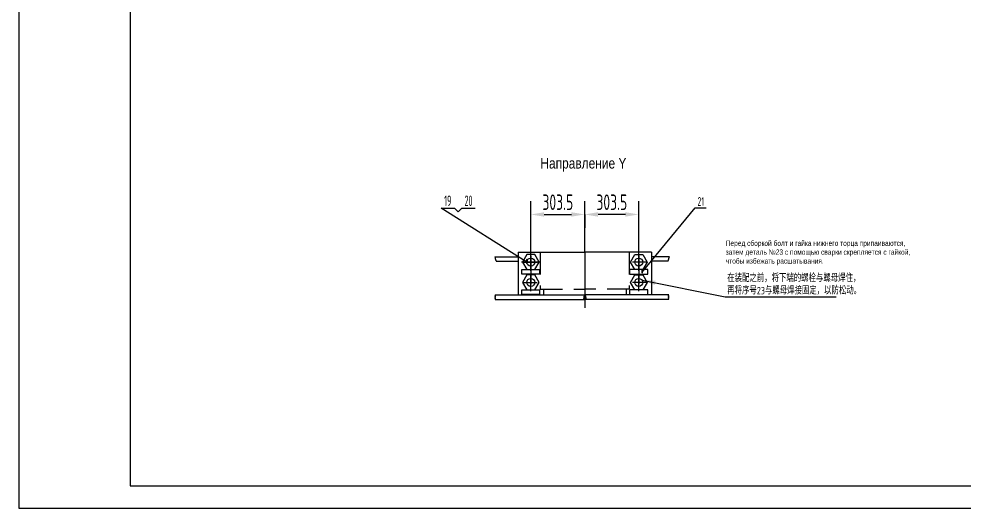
# Model space of a CAD drawing. Header units: millimetres. Extents: x 9959 to 20459, y -2612 to 5102.
# Drawn here: x 9959 to 15273, y -2323 to 429 of the extents above; entities that cross this region are included whole.
import ezdxf
from ezdxf.enums import TextEntityAlignment as Align

# ---------------------------------------------------------------- set-up
doc = ezdxf.new("R2010")
doc.units = ezdxf.units.MM
doc.header["$LTSCALE"] = 250
doc.linetypes.add('F', pattern=[0.75, 0.5, -0.25])
doc.linetypes.add('G', pattern=[2, 1.25, -0.25, 0.25, -0.25])
for name, color, linetype in [('01', 7, 'Continuous'), ('02', 1, 'Continuous'), ('04', 2, 'F'), ('05', 4, 'G'), ('08', 1, 'Continuous'), ('11', 3, 'Continuous')]:
    doc.layers.add(name, color=color, linetype=linetype)
doc.styles.get("Standard").update_dxf_attribs({"font": 'isocp', "width": 0.707, "bigfont": 'intecad.shx'})
doc.dimstyles.new('INTE', dxfattribs={"dimscale": 25, "dimtxt": 3.5, "dimasz": 3, "dimexe": 3, "dimexo": 0, "dimgap": 1, "dimtad": 1, "dimdec": 3, "dimdsep": 46, "dimtxsty": 'Standard', "dimcen": 0, "dimclrd": 1, "dimclre": 1, "dimclrt": 3, "dimaunit": 1, "dimadec": 4, "dimazin": 0, "dimtfac": 1, "dimtdec": 3, "dimtmove": 0, "dimatfit": 0, "dimfxl": 1, "dimarcsym": 0})

# ---------------------------------------------------------------- blocks, each defined once
blk = doc.blocks.new('*D26')
at = {"layer": '08', "color": 1, "lineweight": -2}
for p, q in [((12837.4, -904.3), (12837.4, -596.4)), ((13140.9, -883.6), (13140.9, -596.4)), ((12912.4, -671.4), (13065.9, -671.4))]:
    blk.add_line(p, q, dxfattribs=at)
at = {"layer": '08', "color": 1}
for points in [[(12912.4, -658.9), (12912.4, -683.9), (12837.4, -671.4)], [(13065.9, -658.9), (13065.9, -683.9), (13140.9, -671.4)]]:
    blk.add_solid(points, dxfattribs=at)
at = {"layer": 'Defpoints', "color": 0}
for p in [(13140.9, -671.4), (13140.9, -883.6), (12837.4, -904.3)]:
    blk.add_point(p, dxfattribs=at)
at = {"layer": '08', "color": 3, "insert": (12989.1, -602.6), "char_height": 87.5, "attachment_point": 5}
blk.add_mtext('303.5', dxfattribs=at)
blk = doc.blocks.new('*D27')
at = {"layer": '08', "color": 1, "lineweight": -2}
for p, q in [((13444.4, -904.3), (13444.4, -596.4)), ((13140.9, -671.4), (13140.9, -746.4)), ((13369.4, -671.4), (13215.9, -671.4))]:
    blk.add_line(p, q, dxfattribs=at)
at = {"layer": '08', "color": 1}
for points in [[(13215.9, -658.9), (13215.9, -683.9), (13140.9, -671.4)], [(13369.4, -658.9), (13369.4, -683.9), (13444.4, -671.4)]]:
    blk.add_solid(points, dxfattribs=at)
at = {"layer": 'Defpoints', "color": 0}
for p in [(13140.9, -671.4), (13140.9, -671.4), (13444.4, -904.3)]:
    blk.add_point(p, dxfattribs=at)
at = {"layer": '08', "color": 3, "insert": (13292.6, -602.7), "char_height": 87.5, "attachment_point": 5}
blk.add_mtext('303.5', dxfattribs=at)
blk = doc.blocks.new('*U55')
at = {"layer": '01'}
for points in [[(25, 292), (25, 5)], [(25, 5), (415, 5)]]:
    blk.add_lwpolyline(points, dxfattribs=at)
at = {"layer": '02'}
for points in [[(0, 297), (0, 0)], [(0, 0), (420, 0)]]:
    blk.add_lwpolyline(points, dxfattribs=at)

msp = doc.modelspace()

# ---------------------------------------------------------------- linework, layer by layer
at = {"layer": '01', "color": 7, "linetype": 'Continuous'}
for p, q in [((12766.365, -883.6372), (12766.365, -1124.2372)), ((12766.365, -883.6372), (13140.865, -883.6372)), ((13515.365, -883.6372), (13140.865, -883.6372)), ((13515.365, -883.6372), (13515.365, -1124.2372)), ((12634.7478, -909.2372), (12766.365, -909.2372)), ((12641.7193, -934.2372), (12766.365, -934.2372)), ((13616.9823, -909.2372), (13515.365, -909.2372)), ((13610.0108, -934.2372), (13515.365, -934.2372))]:
    msp.add_line(p, q, dxfattribs=at)
at = {"layer": '01'}
for p, q in [((12815.1205, -896.7372), (12790.585, -939.2372)), ((12859.6095, -896.7372), (12815.1205, -896.7372)), ((12884.145, -939.2372), (12859.6095, -896.7372)), ((13397.585, -939.2372), (13422.1205, -896.7372)), ((13422.1205, -896.7372), (13466.6095, -896.7372)), ((13466.6095, -896.7372), (13491.145, -939.2372)), ((12790.585, -939.2372), (12815.1205, -981.7372)), ((12859.6095, -981.7372), (12884.145, -939.2372)), ((13422.1205, -981.7372), (13397.585, -939.2372)), ((13491.145, -939.2372), (13466.6095, -981.7372)), ((12787.365, -981.7372), (12887.365, -981.7372)), ((12787.365, -1006.7372), (12787.365, -981.7372)), ((12887.365, -1006.7372), (12787.365, -1006.7372)), ((12887.365, -1006.7372), (12887.365, -981.7372)), ((13494.365, -981.7372), (13394.365, -981.7372)), ((13394.365, -1006.7372), (13394.365, -981.7372)), ((13394.365, -1006.7372), (13494.365, -1006.7372)), ((13494.365, -1006.7372), (13494.365, -981.7372)), ((12815.1205, -1011.2372), (12790.585, -1053.7372)), ((12790.585, -1053.7372), (12815.1205, -1096.2372)), ((12859.6095, -1011.2372), (12815.1205, -1011.2372)), ((12884.145, -1053.7372), (12859.6095, -1011.2372)), ((12859.6095, -1096.2372), (12884.145, -1053.7372)), ((13397.585, -1053.7372), (13422.1205, -1011.2372)), ((13422.1205, -1096.2372), (13397.585, -1053.7372)), ((13422.1205, -1011.2372), (13466.6095, -1011.2372)), ((13466.6095, -1011.2372), (13491.145, -1053.7372)), ((13491.145, -1053.7372), (13466.6095, -1096.2372)), ((12787.365, -1096.2372), (12887.365, -1096.2372)), ((12787.365, -1121.2372), (12787.365, -1096.2372)), ((12815.1205, -1096.2372), (12859.6095, -1096.2372)), ((12887.365, -1121.2372), (12887.365, -1096.2372)), ((13494.365, -1096.2372), (13394.365, -1096.2372)), ((13394.365, -1121.2372), (13394.365, -1096.2372)), ((13466.6095, -1096.2372), (13422.1205, -1096.2372)), ((13494.365, -1121.2372), (13494.365, -1096.2372)), ((12636.1071, -1124.2372), (13140.865, -1124.2372)), ((12636.1071, -1149.2372), (13140.865, -1149.2372)), ((12887.365, -1121.2372), (12787.365, -1121.2372)), ((13612.5409, -1124.2372), (13140.865, -1124.2372)), ((13612.5409, -1149.2372), (13140.865, -1149.2372)), ((13394.365, -1121.2372), (13494.365, -1121.2372))]:
    msp.add_line(p, q, dxfattribs=at)
at = {"layer": '01', "color": 7, "linetype": 'Continuous'}
for points in [[(12634.7478, -909.2372), (12635.485, -910.2185), (12635.9542, -911.133), (12636.2095, -911.9822), (12636.3048, -912.7675), (12636.2942, -913.4902), (12636.2319, -914.1517), (12636.1718, -914.7533), (12636.168, -915.2965), (12636.2614, -915.7842), (12636.4396, -916.2251), (12636.6771, -916.6297), (12636.9485, -917.0085), (12637.2282, -917.3718), (12637.4907, -917.73), (12637.7105, -918.0935), (12637.8621, -918.4728), (12637.928, -918.8754), (12637.9237, -919.2976), (12637.8725, -919.7329), (12637.7978, -920.1747), (12637.7231, -920.6166), (12637.6719, -921.0519), (12637.6675, -921.4741), (12637.7335, -921.8767), (12637.8854, -922.2553), (12638.1076, -922.6144), (12638.3767, -922.9603), (12638.6692, -923.2997), (12638.9618, -923.6392), (12639.2308, -923.9851), (12639.453, -924.3442), (12639.6049, -924.7228), (12639.6715, -925.1258), (12639.6716, -925.5506), (12639.6323, -925.993), (12639.581, -926.4486), (12639.5448, -926.9131), (12639.5509, -927.3823), (12639.6266, -927.8518), (12639.799, -928.3174), (12640.0833, -928.7802), (12640.4461, -929.264), (12640.8417, -929.7978), (12641.2248, -930.4107), (12641.5496, -931.132), (12641.7706, -931.9907), (12641.8424, -933.0161), (12641.7193, -934.2372)], [(13610.0108, -934.2372), (13609.8877, -933.0161), (13609.9594, -931.9907), (13610.1805, -931.132), (13610.5053, -930.4107), (13610.8883, -929.7978), (13611.2839, -929.264), (13611.6467, -928.7802), (13611.931, -928.3174), (13612.1035, -927.8518), (13612.1791, -927.3823), (13612.1852, -926.9131), (13612.149, -926.4486), (13612.0977, -925.993), (13612.0584, -925.5506), (13612.0585, -925.1258), (13612.1251, -924.7228), (13612.277, -924.3442), (13612.4992, -923.9851), (13612.7683, -923.6392), (13613.0608, -923.2997), (13613.3533, -922.9603), (13613.6224, -922.6144), (13613.8446, -922.2553), (13613.9965, -921.8767), (13614.0625, -921.4741), (13614.0581, -921.0519), (13614.0069, -920.6166), (13613.9322, -920.1747), (13613.8576, -919.7329), (13613.8063, -919.2976), (13613.802, -918.8754), (13613.8679, -918.4728), (13614.0195, -918.0935), (13614.2393, -917.73), (13614.5018, -917.3718), (13614.7815, -917.0085), (13615.0529, -916.6297), (13615.2904, -916.2251), (13615.4687, -915.7842), (13615.562, -915.2965), (13615.5582, -914.7533), (13615.4981, -914.1517), (13615.4358, -913.4902), (13615.4253, -912.7675), (13615.5206, -911.9822), (13615.7758, -911.133), (13616.245, -910.2185), (13616.9823, -909.2372)]]:
    msp.add_lwpolyline(points, dxfattribs=at)
at = {"layer": '01'}
for centre in [(12837.365, -939.2372), (13444.365, -939.2372), (12837.365, -1053.7372), (13444.365, -1053.7372)]:
    msp.add_circle(centre, 22.4, dxfattribs=at)
at = {"layer": '02'}
for p, q in [((12814.965, -939.2372), (12333.1265, -636.232)), ((12333.1265, -636.232), (12407.5265, -636.232)), ((12407.5265, -636.232), (12428.7397, -657.4452)), ((12428.7397, -657.4452), (12449.9529, -636.232)), ((12449.9529, -636.232), (12524.3529, -636.232)), ((13463.3211, -995.1742), (13762.0406, -633.3322)), ((13762.0406, -633.3322), (13824.0406, -633.3322)), ((13137.865, -1124.2372), (13133.365, -1149.2372)), ((13143.865, -1124.2372), (13148.365, -1149.2372))]:
    msp.add_line(p, q, dxfattribs=at)
for points in [[(12636.1071, -1124.2372), (12636.5373, -1125.3384), (12636.736, -1126.3084), (12636.7531, -1127.1624), (12636.6383, -1127.9156), (12636.4416, -1128.5835), (12636.2126, -1129.1811), (12636.0011, -1129.7238), (12635.8571, -1130.2268), (12635.8175, -1130.7034), (12635.8688, -1131.1586), (12635.9845, -1131.5955), (12636.1383, -1132.0172), (12636.3039, -1132.4266), (12636.4547, -1132.8269), (12636.5646, -1133.2211), (12636.6071, -1133.6122), (12636.5641, -1134.0029), (12636.4508, -1134.3935), (12636.2907, -1134.7841), (12636.1071, -1135.1747), (12635.9235, -1135.5654), (12635.7633, -1135.956), (12635.6501, -1136.3466), (12635.6071, -1136.7372), (12635.6501, -1137.1279), (12635.7633, -1137.5185), (12635.9235, -1137.9091), (12636.1071, -1138.2997), (12636.2907, -1138.6904), (12636.4508, -1139.081), (12636.5641, -1139.4716), (12636.6071, -1139.8622), (12636.5646, -1140.2534), (12636.4547, -1140.6476), (12636.3039, -1141.0479), (12636.1383, -1141.4573), (12635.9845, -1141.879), (12635.8688, -1142.3159), (12635.8175, -1142.7711), (12635.8571, -1143.2477), (12636.0011, -1143.7507), (12636.2126, -1144.2934), (12636.4416, -1144.891), (12636.6383, -1145.5589), (12636.7531, -1146.3121), (12636.736, -1147.1661), (12636.5373, -1148.1361), (12636.1071, -1149.2372)], [(13612.5409, -1149.2372), (13612.1107, -1148.1361), (13611.912, -1147.1661), (13611.8949, -1146.3121), (13612.0096, -1145.5589), (13612.2064, -1144.891), (13612.4354, -1144.2934), (13612.6468, -1143.7507), (13612.7909, -1143.2477), (13612.8304, -1142.7711), (13612.7792, -1142.3159), (13612.6635, -1141.879), (13612.5096, -1141.4573), (13612.3441, -1141.0479), (13612.1932, -1140.6476), (13612.0834, -1140.2534), (13612.0409, -1139.8622), (13612.0839, -1139.4716), (13612.1971, -1139.081), (13612.3573, -1138.6904), (13612.5409, -1138.2997), (13612.7245, -1137.9091), (13612.8846, -1137.5185), (13612.9979, -1137.1279), (13613.0409, -1136.7372), (13612.9979, -1136.3466), (13612.8846, -1135.956), (13612.7245, -1135.5654), (13612.5409, -1135.1747), (13612.3573, -1134.7841), (13612.1971, -1134.3935), (13612.0839, -1134.0029), (13612.0409, -1133.6122), (13612.0834, -1133.2211), (13612.1932, -1132.8269), (13612.3441, -1132.4266), (13612.5096, -1132.0172), (13612.6635, -1131.5955), (13612.7792, -1131.1586), (13612.8304, -1130.7034), (13612.7909, -1130.2268), (13612.6468, -1129.7238), (13612.4354, -1129.1811), (13612.2064, -1128.5835), (13612.0096, -1127.9156), (13611.8949, -1127.1624), (13611.912, -1126.3084), (13612.1107, -1125.3384), (13612.5409, -1124.2372)]]:
    msp.add_lwpolyline(points, dxfattribs=at)
at = {"layer": '04', "color": 2, "linetype": 'F'}
for p, q in [((12890.865, -883.6372), (12890.865, -1091.6372)), ((13390.865, -883.6372), (13390.865, -1091.6372)), ((12890.865, -1091.6372), (13140.865, -1091.6372)), ((12909.115, -1091.6372), (12909.115, -1124.2372)), ((13390.865, -1091.6372), (13140.865, -1091.6372)), ((13372.615, -1091.6372), (13372.615, -1124.2372))]:
    msp.add_line(p, q, dxfattribs=at)
at = {"layer": '05'}
for p, q in [((12837.365, -988.3566), (12837.365, -893.1179)), ((13444.365, -988.3566), (13444.365, -893.1179)), ((12888.1463, -939.2372), (12785.5828, -939.2372)), ((12837.365, -1102.8566), (12837.365, -1007.6179)), ((13444.365, -1102.8566), (13444.365, -1007.6179))]:
    msp.add_line(p, q, dxfattribs=at)
at = {"layer": '05', "color": 4, "linetype": 'G'}
for p, q in [((13140.865, -883.6372), (13140.865, -1210.7124)), ((12793.7978, -939.2372), (12872.87, -939.2372)), ((12837.365, -904.2711), (12837.365, -1063.7749)), ((13487.9323, -939.2372), (13408.8601, -939.2372)), ((13487.9323, -939.2372), (13408.8601, -939.2372)), ((13444.365, -904.2711), (13444.365, -1063.7749)), ((13444.365, -904.2711), (13444.365, -1063.7749)), ((12793.7978, -1053.7372), (12872.87, -1053.7372)), ((12795.865, -1053.7372), (12865.3017, -1053.7372)), ((13487.9323, -1053.7372), (13408.8601, -1053.7372)), ((13485.865, -1053.7372), (13416.4283, -1053.7372)), ((13485.865, -1053.7372), (13416.4283, -1053.7372))]:
    msp.add_line(p, q, dxfattribs=at)

# ---------------------------------------------------------------- block references
at = {"layer": '01', "xscale": 25, "yscale": 25, "zscale": 25}
msp.add_blockref('*U55', (9959.2193, -2323.3286), dxfattribs=at)

# ---------------------------------------------------------------- texts
at = {"layer": '01', "attachment_point": 1}
for s, insert, char_height in [('{\\fArial|b0|i0|c204|p34;\\W0.8;\\C3;Направление \\fArial|b0|i0|c0|p34;Y}', (12891.1756, -353.1087), 60), ('{\\fArial|b0|i0|c204|p34;\\C3;Перед сборкой болт и гайка нижнего торца припаиваются,\\Pзатем деталь №23 с помощью сварки скрепляется с гайкой,\\Pчтобы избежать расшатывания.}', (13933.2879, -818.1827), 30)]:
    msp.add_mtext(s, dxfattribs=dict(at, insert=insert, char_height=char_height))
at = {"layer": '02', "width": 0.605172}
for height, p, p2 in [(24, (12807.765, -951.2372), (12822.165, -951.2372)), (20, (13457.3211, -1005.1742), (13469.3211, -1005.1742))]:
    msp.add_text('●', height=height, dxfattribs=at).set_placement(p, p2, align=Align.FIT)
at = {"layer": '04', "color": 3, "insert": (13941.8145, -1123.0324), "char_height": 42, "attachment_point": 7}
msp.add_mtext('在装配之前，将下端的螺栓与螺母焊住，\\P再将序号23与螺母焊接固定，以防松动。', dxfattribs=at)
at = {"layer": '11'}
for s, height, width, p, p2 in [('19', 59.39697, 0.612447, (12349.9261, -624.232), (12390.7268, -624.232)), ('20', 59.39697, 0.600864, (12464.8329, -624.232), (12509.4729, -624.232)), ('21', 49.49747, 0.715765, (13774.4406, -623.3322), (13811.6406, -623.3322))]:
    msp.add_text(s, height=height, dxfattribs=dict(at, width=width)).set_placement(p, p2, align=Align.FIT)

# ---------------------------------------------------------------- dimensions: what is measured, and where the dimension line sits
at = {"layer": '08'}
for base, p1, p2, picture, middle in [((13140.865, -671.3658), (12837.365, -904.2711), (13140.865, -883.6372), '*D26', (12989.115, -602.6158)), ((13140.865, -671.4437), (13444.365, -904.2711), (13140.865, -671.3658), '*D27', (13292.615, -602.6937))]:
    dim = msp.add_linear_dim(base=base, p1=p1, p2=p2, dimstyle='INTE', dxfattribs=at)
    dim.commit()
    dim.dimension.update_dxf_attribs({"geometry": picture, "text_midpoint": middle})

# ---------------------------------------------------------------- leaders
at = {"layer": '02', "color": 1, "linetype": 'Continuous', "annotation_type": 0, "has_hookline": 1, "hookline_direction": 0, "text_width": 598.461}
msp.add_leader([(13462.8223, -1041.0452), (13929.8145, -1135.0324)], dimstyle='INTE', dxfattribs=at)

doc.saveas('drawing.dxf')
